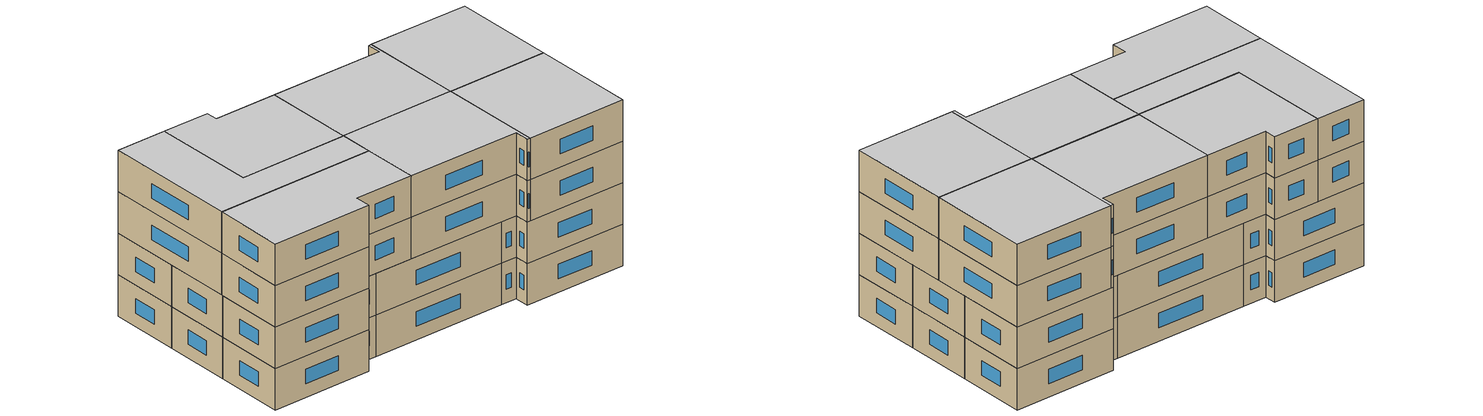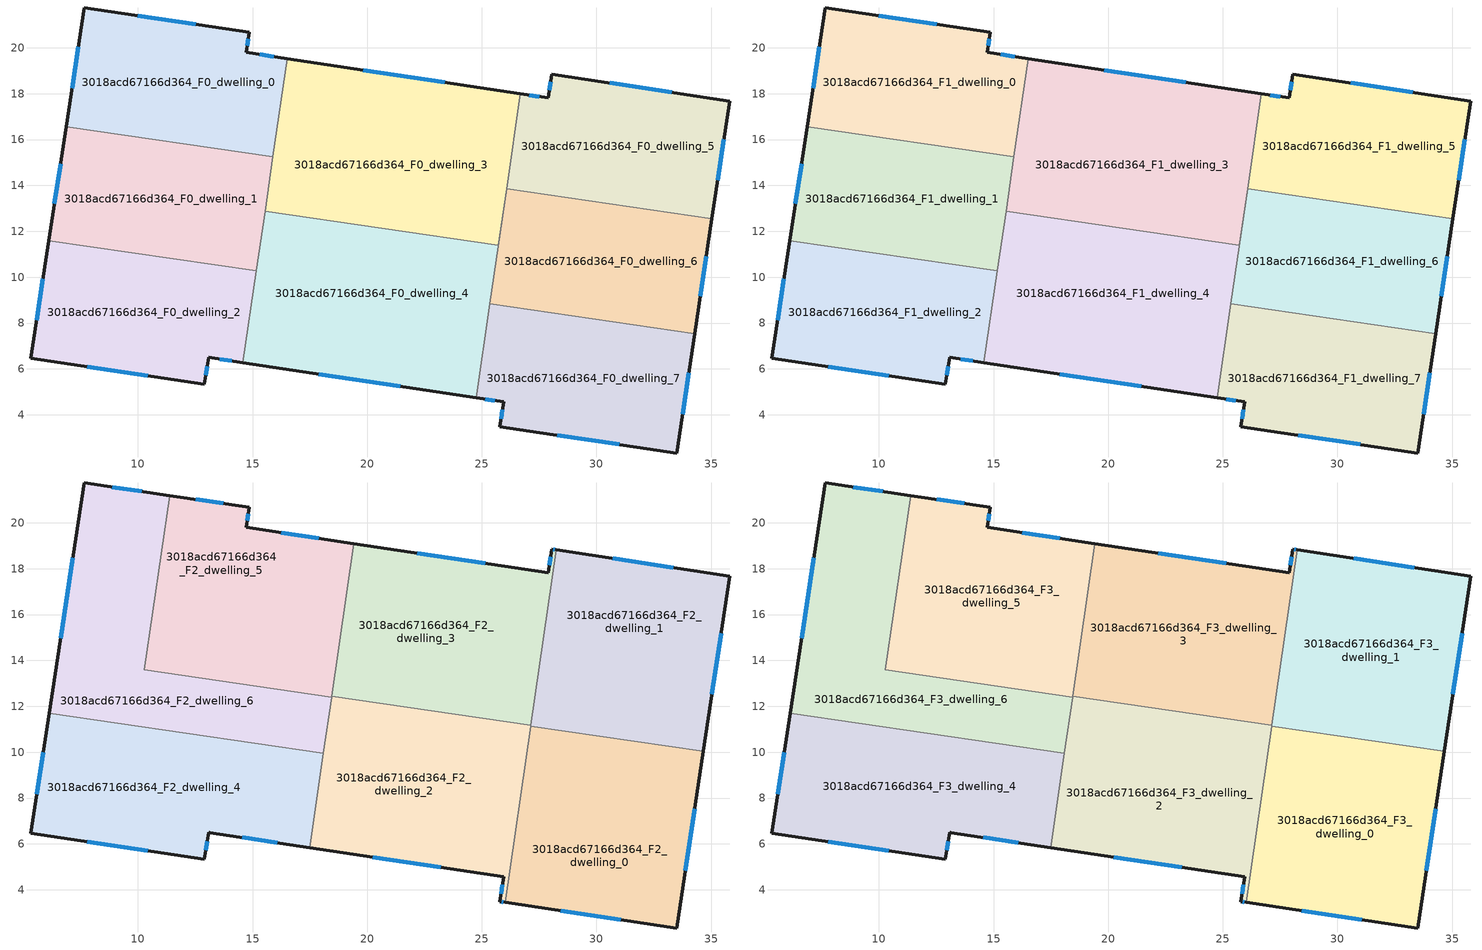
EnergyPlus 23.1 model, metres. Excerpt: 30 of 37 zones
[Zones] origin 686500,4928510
3018acd67166d364_F0_dwelling_0
 floor ground (EU_floor_Construction): 14.86,20.68 14.72,19.8 16.52,19.53 15.89,15.25 6.87,16.57 7.66,21.74 z0
 wall outside (EU_wall_Construction): 16.52,19.53 14.72,19.8 14.86,20.68 7.66,21.74 6.87,16.57 z0:3
 wall to 3018acd67166d364_F0_dwelling_1 (EU_wall_Construction): 6.87,16.57 15.89,15.25 z0:3
 wall to 3018acd67166d364_F0_dwelling_3 (EU_wall_Construction): 15.89,15.25 16.52,19.53 z0:3
 window (EU_Window_Construction): 7.41,20.06 7.13,18.25 / 12.52,21.02 10,21.4 / 14.77,20.09 14.82,20.39 / 15.93,19.62 15.31,19.71 z0.98:2.02
3018acd67166d364_F0_dwelling_1
 floor ground (EU_floor_Construction): 15.89,15.25 15.17,10.28 6.11,11.59 6.87,16.57 z0
 wall outside (EU_wall_Construction): 6.87,16.57 6.11,11.59 z0:3
 wall to 3018acd67166d364_F0_dwelling_2 (EU_wall_Construction): 6.11,11.59 15.17,10.28 z0:3
 wall to 3018acd67166d364_F0_dwelling_4 (EU_wall_Construction): 15.17,10.28 15.55,12.88 z0:3
 wall to 3018acd67166d364_F0_dwelling_3 (EU_wall_Construction): 15.55,12.88 15.89,15.25 z0:3
 window (EU_Window_Construction): 6.63,14.95 6.36,13.21 z0.98:2.02
3018acd67166d364_F0_dwelling_2
 floor ground (EU_floor_Construction): 15.17,10.28 14.58,6.27 13.08,6.5 12.9,5.33 5.33,6.46 6.11,11.59 z0
 wall outside (EU_wall_Construction): 6.11,11.59 5.33,6.46 12.9,5.33 13.08,6.5 14.58,6.27 z0:3
 wall to 3018acd67166d364_F0_dwelling_4 (EU_wall_Construction): 14.58,6.27 15.17,10.27 z0:3
 window (EU_Window_Construction): 7.79,6.09 10.44,5.7 / 5.86,9.92 5.59,8.13 / 13.57,6.43 14.1,6.35 / 12.96,5.71 13.02,6.12 z0.98:2.02
3018acd67166d364_F0_dwelling_3
 floor ground (EU_floor_Construction): 26.69,18 25.72,11.4 15.55,12.88 15.17,10.28 16.52,19.53 z0
 wall outside (EU_wall_Construction): 26.69,18 16.52,19.53 z0:3
 wall to 3018acd67166d364_F0_dwelling_4 (EU_wall_Construction): 15.55,12.88 25.72,11.4 26.08,13.86 z0:3
 wall to 3018acd67166d364_F0_dwelling_5 (EU_wall_Construction): 26.08,13.86 26.69,18 z0:3
 wall adiabatic (EU_wall_Construction): 15.17,10.28 15.55,12.88 15.17,10.28 z0:3
 window (EU_Window_Construction): 23.38,18.5 19.82,19.03 z0.98:2.02
3018acd67166d364_F0_dwelling_4
 floor ground (EU_floor_Construction): 26.08,13.86 24.75,4.74 14.58,6.27 15.55,12.88 25.72,11.4 z0
 wall outside (EU_wall_Construction): 14.58,6.27 24.75,4.74 z0:3
 wall to 3018acd67166d364_F0_dwelling_6 (EU_wall_Construction): 25.35,8.83 26.08,13.86 z0:3
 wall to 3018acd67166d364_F0_dwelling_7 (EU_wall_Construction): 24.75,4.74 25.35,8.83 z0:3
 window (EU_Window_Construction): 17.89,5.78 21.45,5.24 z0.98:2.02
3018acd67166d364_F0_dwelling_5
 floor ground (EU_floor_Construction): 35.81,17.68 35.04,12.55 26.08,13.86 26.69,18 27.9,17.82 28.05,18.85 z0
 wall outside (EU_wall_Construction): 35.04,12.55 35.81,17.68 28.05,18.85 27.9,17.82 26.69,18 z0:3
 wall to 3018acd67166d364_F0_dwelling_6 (EU_wall_Construction): 26.08,13.86 35.04,12.55 z0:3
 window (EU_Window_Construction): 27.51,17.88 27.08,17.94 / 28,18.52 27.95,18.15 / 33.29,18.06 30.58,18.47 / 35.29,14.22 35.56,16.01 z0.98:2.02
3018acd67166d364_F0_dwelling_6
 floor ground (EU_floor_Construction): 35.04,12.55 34.28,7.53 25.35,8.83 26.08,13.86 z0
 wall outside (EU_wall_Construction): 34.28,7.53 35.04,12.55 z0:3
 wall to 3018acd67166d364_F0_dwelling_7 (EU_wall_Construction): 25.35,8.83 34.28,7.53 z0:3
 window (EU_Window_Construction): 34.53,9.16 34.79,10.92 z0.98:2.02
3018acd67166d364_F0_dwelling_7
 floor ground (EU_floor_Construction): 34.28,7.53 33.5,2.33 25.79,3.48 25.95,4.56 24.75,4.74 25.35,8.83 z0
 wall outside (EU_wall_Construction): 24.75,4.74 25.95,4.56 25.79,3.48 33.5,2.33 34.28,7.53 z0:3
 window (EU_Window_Construction): 25.14,4.68 25.56,4.62 / 33.76,4.02 34.03,5.84 / 28.3,3.11 30.99,2.7 / 25.9,4.21 25.84,3.83 z0.98:2.02
3018acd67166d364_F1_dwelling_0
 floor to 3018acd67166d364_F0_dwelling_0 (EU_floor_Construction): 14.86,20.68 14.72,19.8 16.52,19.53 15.89,15.25 6.87,16.57 7.66,21.74 z3
 wall outside (EU_wall_Construction): 16.52,19.53 14.72,19.8 14.86,20.68 7.66,21.74 6.87,16.57 z3:6
 wall to 3018acd67166d364_F1_dwelling_1 (EU_wall_Construction): 6.87,16.57 15.89,15.25 z3:6
 wall to 3018acd67166d364_F1_dwelling_3 (EU_wall_Construction): 15.89,15.25 16.52,19.53 z3:6
 window (EU_Window_Construction): 7.41,20.06 7.13,18.25 / 12.52,21.02 10,21.4 / 14.77,20.09 14.82,20.39 / 15.93,19.62 15.31,19.71 z3.98:5.02
3018acd67166d364_F1_dwelling_1
 floor to 3018acd67166d364_F0_dwelling_1 (EU_floor_Construction): 15.89,15.25 15.17,10.28 6.11,11.59 6.87,16.57 z3
 wall outside (EU_wall_Construction): 6.87,16.57 6.11,11.59 z3:6
 wall to 3018acd67166d364_F1_dwelling_2 (EU_wall_Construction): 6.11,11.59 15.17,10.28 z3:6
 wall to 3018acd67166d364_F1_dwelling_4 (EU_wall_Construction): 15.17,10.28 15.55,12.88 z3:6
 wall to 3018acd67166d364_F1_dwelling_3 (EU_wall_Construction): 15.55,12.88 15.89,15.25 z3:6
 window (EU_Window_Construction): 6.63,14.95 6.36,13.21 z3.98:5.02
3018acd67166d364_F1_dwelling_2
 floor to 3018acd67166d364_F0_dwelling_2 (EU_floor_Construction): 15.17,10.28 14.58,6.27 13.08,6.5 12.9,5.33 5.33,6.46 6.11,11.59 z3
 wall outside (EU_wall_Construction): 6.11,11.59 5.33,6.46 12.9,5.33 13.08,6.5 14.58,6.27 z3:6
 wall to 3018acd67166d364_F1_dwelling_4 (EU_wall_Construction): 14.58,6.27 15.17,10.27 z3:6
 window (EU_Window_Construction): 7.79,6.09 10.44,5.7 / 5.86,9.92 5.59,8.13 / 13.57,6.43 14.1,6.35 / 12.96,5.71 13.02,6.12 z3.98:5.02
3018acd67166d364_F1_dwelling_3
 floor to 3018acd67166d364_F0_dwelling_3 (EU_floor_Construction): 26.69,18 25.72,11.4 15.55,12.88 15.17,10.28 16.52,19.53 z3
 wall outside (EU_wall_Construction): 26.69,18 16.52,19.53 z3:6
 wall to 3018acd67166d364_F1_dwelling_4 (EU_wall_Construction): 15.55,12.88 25.72,11.4 26.08,13.86 z3:6
 wall to 3018acd67166d364_F1_dwelling_5 (EU_wall_Construction): 26.08,13.86 26.69,18 z3:6
 wall adiabatic (EU_wall_Construction): 15.17,10.28 15.55,12.88 15.17,10.28 z3:6
 window (EU_Window_Construction): 23.38,18.5 19.82,19.03 z3.98:5.02
 ceiling adiabatic (EU_roof_Construction): 25.72,11.4 26.69,18 19.42,19.09 18.45,12.45 z6
3018acd67166d364_F1_dwelling_4
 floor to 3018acd67166d364_F0_dwelling_4 (EU_floor_Construction): 26.08,13.86 24.75,4.74 14.58,6.27 15.55,12.88 25.72,11.4 z3
 wall outside (EU_wall_Construction): 14.58,6.27 24.75,4.74 z3:6
 wall to 3018acd67166d364_F1_dwelling_6 (EU_wall_Construction): 25.35,8.83 26.08,13.86 z3:6
 wall to 3018acd67166d364_F1_dwelling_7 (EU_wall_Construction): 24.75,4.74 25.35,8.83 z3:6
 window (EU_Window_Construction): 17.89,5.78 21.45,5.24 z3.98:5.02
3018acd67166d364_F1_dwelling_5
 floor to 3018acd67166d364_F0_dwelling_5 (EU_floor_Construction): 35.81,17.68 35.04,12.55 26.08,13.86 26.69,18 27.9,17.82 28.05,18.85 z3
 wall outside (EU_wall_Construction): 35.04,12.55 35.81,17.68 28.05,18.85 27.9,17.82 26.69,18 z3:6
 wall to 3018acd67166d364_F1_dwelling_6 (EU_wall_Construction): 26.08,13.86 35.04,12.55 z3:6
 window (EU_Window_Construction): 27.51,17.88 27.08,17.94 / 28,18.52 27.95,18.15 / 33.29,18.06 30.58,18.47 / 35.29,14.22 35.56,16.01 z3.98:5.02
3018acd67166d364_F1_dwelling_6
 floor to 3018acd67166d364_F0_dwelling_6 (EU_floor_Construction): 35.04,12.55 34.28,7.53 25.35,8.83 26.08,13.86 z3
 wall outside (EU_wall_Construction): 34.28,7.53 35.04,12.55 z3:6
 wall to 3018acd67166d364_F1_dwelling_7 (EU_wall_Construction): 25.35,8.83 34.28,7.53 z3:6
 window (EU_Window_Construction): 34.53,9.16 34.79,10.92 z3.98:5.02
3018acd67166d364_F1_dwelling_7
 floor to 3018acd67166d364_F0_dwelling_7 (EU_floor_Construction): 34.28,7.53 33.5,2.33 25.79,3.48 25.95,4.56 24.75,4.74 25.35,8.83 z3
 wall outside (EU_wall_Construction): 24.75,4.74 25.95,4.56 25.79,3.48 33.5,2.33 34.28,7.53 z3:6
 window (EU_Window_Construction): 25.14,4.68 25.56,4.62 / 33.76,4.02 34.03,5.84 / 28.3,3.11 30.99,2.7 / 25.9,4.21 25.84,3.83 z3.98:5.02
3018acd67166d364_F2_dwelling_0
 floor to 3018acd67166d364_F1_dwelling_7 (EU_floor_Construction): 34.28,7.53 33.5,2.33 26.02,3.45 26.77,8.62 z6
 floor to 3018acd67166d364_F1_dwelling_6 (EU_floor_Construction): 34.66,10.04 34.28,7.53 26.77,8.62 27.14,11.14 z6
 wall outside (EU_wall_Construction): 26.02,3.45 33.5,2.33 34.66,10.04 z6:9
 wall to 3018acd67166d364_F2_dwelling_1 (EU_wall_Construction): 34.66,10.04 27.14,11.14 z6:9
 wall to 3018acd67166d364_F2_dwelling_2 (EU_wall_Construction): 27.14,11.14 26.02,3.45 z6:9
 window (EU_Window_Construction): 33.88,4.84 34.28,7.53 / 28.45,3.08 31.07,2.69 z6.98:8.02
3018acd67166d364_F2_dwelling_1
 floor to 3018acd67166d364_F1_dwelling_5 (EU_floor_Construction): 35.81,17.68 35.04,12.55 27.5,13.65 28.26,18.82 z6
 floor to 3018acd67166d364_F1_dwelling_6 (EU_floor_Construction): 35.04,12.55 34.66,10.04 27.14,11.14 27.5,13.65 z6
 wall outside (EU_wall_Construction): 34.66,10.04 35.81,17.68 28.26,18.82 z6:9
 wall to 3018acd67166d364_F2_dwelling_3 (EU_wall_Construction): 28.26,18.82 27.14,11.18 z6:9
 wall to 3018acd67166d364_F2_dwelling_2 (EU_wall_Construction): 27.14,11.18 27.14,11.14 z6:9
 window (EU_Window_Construction): 35.04,12.52 35.44,15.2 / 33.35,18.05 30.71,18.45 z6.98:8.02
3018acd67166d364_F2_dwelling_2
 floor to 3018acd67166d364_F1_dwelling_4 (EU_floor_Construction): 25.72,11.38 24.75,4.74 17.49,5.84 18.45,12.44 z6
 floor to 3018acd67166d364_F1_dwelling_7 (EU_floor_Construction): 26.77,8.62 26.02,3.45 25.79,3.48 25.95,4.56 24.75,4.74 25.35,8.83 z6
 floor to 3018acd67166d364_F1_dwelling_6 (EU_floor_Construction): 27.14,11.18 26.77,8.62 25.35,8.83 25.72,11.38 z6
 wall outside (EU_wall_Construction): 17.49,5.83 25.95,4.56 25.79,3.48 26.02,3.45 z6:9
 wall to 3018acd67166d364_F2_dwelling_3 (EU_wall_Construction): 27.14,11.18 18.45,12.44 z6:9
 wall to 3018acd67166d364_F2_dwelling_4 (EU_wall_Construction): 18.09,9.95 17.49,5.83 z6:9
 wall to 3018acd67166d364_F2_dwelling_6 (EU_wall_Construction): 18.45,12.4 18.09,9.95 z6:9
 wall to 3018acd67166d364_F2_dwelling_5 (EU_wall_Construction): 18.45,12.44 18.45,12.4 z6:9
 window (EU_Window_Construction): 25.86,3.47 25.94,3.46 / 25.9,4.21 25.84,3.83 / 20.24,5.42 23.2,4.97 z6.98:8.02
3018acd67166d364_F2_dwelling_3
 floor to 3018acd67166d364_F1_dwelling_5 (EU_floor_Construction): 28.26,18.82 27.5,13.65 26.08,13.86 26.69,18 27.9,17.82 28.05,18.85 z6
 floor to 3018acd67166d364_F1_dwelling_6 (EU_floor_Construction): 27.5,13.65 27.14,11.18 25.72,11.38 26.08,13.86 z6
 floor to 3018acd67166d364_F1_dwelling_4 (EU_floor_Construction): 26.08,13.86 25.72,11.38 18.45,12.44 18.45,12.45 25.72,11.4 z6
 floor adiabatic (EU_floor_Construction): 26.69,18 26.08,13.86 25.72,11.4 18.45,12.45 19.42,19.09 z6
 wall outside (EU_wall_Construction): 28.26,18.82 28.05,18.85 27.9,17.82 19.42,19.09 z6:9
 wall to 3018acd67166d364_F2_dwelling_5 (EU_wall_Construction): 19.42,19.09 18.45,12.44 z6:9
 window (EU_Window_Construction): 28,18.52 27.95,18.15 / 28.19,18.83 28.12,18.84 / 25.14,18.23 22.18,18.68 z6.98:8.02
3018acd67166d364_F2_dwelling_4
 floor to 3018acd67166d364_F1_dwelling_2 (EU_floor_Construction): 15.17,10.28 14.58,6.27 13.08,6.5 12.9,5.33 5.33,6.46 6.11,11.59 z6
 floor to 3018acd67166d364_F1_dwelling_1 (EU_floor_Construction): 15.18,10.37 15.17,10.28 6.11,11.59 6.13,11.69 z6
 floor to 3018acd67166d364_F1_dwelling_4 (EU_floor_Construction): 18.09,9.95 17.49,5.84 14.58,6.27 15.18,10.37 z6
 wall outside (EU_wall_Construction): 6.13,11.69 5.33,6.46 12.9,5.33 13.08,6.5 13.13,6.49 17.49,5.83 z6:9
 wall to 3018acd67166d364_F2_dwelling_6 (EU_wall_Construction): 18.09,9.95 6.13,11.69 z6:9
 window (EU_Window_Construction): 12.96,5.71 13.02,6.12 / 7.79,6.09 10.44,5.7 / 5.87,9.99 5.59,8.16 / 14.55,6.28 16.07,6.05 z6.98:8.02
3018acd67166d364_F2_dwelling_5
 floor to 3018acd67166d364_F1_dwelling_0 (EU_floor_Construction): 16.52,19.53 15.89,15.25 10.64,16.02 11.39,21.19 14.86,20.68 14.72,19.8 z6
 floor to 3018acd67166d364_F1_dwelling_3 (EU_floor_Construction): 19.42,19.09 18.45,12.45 15.55,12.88 15.54,12.82 16.52,19.53 z6
 floor to 3018acd67166d364_F1_dwelling_1 (EU_floor_Construction): 15.89,15.25 15.54,12.82 10.28,13.59 10.64,16.02 z6
 floor to 3018acd67166d364_F1_dwelling_4 (EU_floor_Construction): 18.45,12.45 18.45,12.44 18.45,12.4 15.54,12.82 15.55,12.88 z6
 wall outside (EU_wall_Construction): 19.42,19.09 14.72,19.8 14.86,20.68 11.39,21.19 z6:9
 wall to 3018acd67166d364_F2_dwelling_6 (EU_wall_Construction): 11.39,21.19 10.28,13.59 18.45,12.4 z6:9
 window (EU_Window_Construction): 14.77,20.09 14.82,20.39 / 17.89,19.32 16.25,19.57 / 13.73,20.85 12.52,21.02 z6.98:8.02
3018acd67166d364_F2_dwelling_6
 floor to 3018acd67166d364_F1_dwelling_1 (EU_floor_Construction): 15.54,12.82 15.18,10.37 6.13,11.69 6.87,16.57 10.64,16.02 10.28,13.59 z6
 floor to 3018acd67166d364_F1_dwelling_0 (EU_floor_Construction): 11.39,21.19 10.64,16.02 6.87,16.57 7.66,21.74 z6
 floor to 3018acd67166d364_F1_dwelling_4 (EU_floor_Construction): 18.45,12.4 18.09,9.95 15.18,10.37 15.54,12.82 z6
 wall outside (EU_wall_Construction): 11.39,21.19 7.66,21.74 6.13,11.69 z6:9
 window (EU_Window_Construction): 7.16,18.47 6.63,14.96 / 10.18,21.37 8.87,21.56 z6.98:8.02
3018acd67166d364_F3_dwelling_0
 floor to 3018acd67166d364_F2_dwelling_0 (EU_floor_Construction): 34.66,10.04 33.5,2.33 26.02,3.45 27.14,11.14 z9
 wall outside (EU_wall_Construction): 26.02,3.45 33.5,2.33 34.66,10.04 z9:12
 wall to 3018acd67166d364_F3_dwelling_1 (EU_wall_Construction): 34.66,10.04 27.14,11.14 z9:12
 wall to 3018acd67166d364_F3_dwelling_2 (EU_wall_Construction): 27.14,11.14 26.02,3.45 z9:12
 window (EU_Window_Construction): 33.88,4.84 34.28,7.53 / 28.45,3.08 31.07,2.69 z9.98:11.02
 ceiling to 3018acd67166d364_F4_dwelling_0 (EU_floor_Construction): 33.5,2.33 34.66,10.04 27.14,11.14 26.02,3.45 z12
3018acd67166d364_F3_dwelling_1
 floor to 3018acd67166d364_F2_dwelling_1 (EU_floor_Construction): 35.81,17.68 34.66,10.04 27.14,11.14 28.26,18.82 z9
 wall outside (EU_wall_Construction): 34.66,10.04 35.81,17.68 28.26,18.82 z9:12
 wall to 3018acd67166d364_F3_dwelling_3 (EU_wall_Construction): 28.26,18.82 27.14,11.18 z9:12
 wall to 3018acd67166d364_F3_dwelling_2 (EU_wall_Construction): 27.14,11.18 27.14,11.14 z9:12
 window (EU_Window_Construction): 35.04,12.52 35.44,15.2 / 33.35,18.05 30.71,18.45 z9.98:11.02
 ceiling to 3018acd67166d364_F4_dwelling_1 (EU_floor_Construction): 34.66,10.04 35.81,17.68 28.26,18.82 27.14,11.14 z12
3018acd67166d364_F3_dwelling_2
 floor to 3018acd67166d364_F2_dwelling_2 (EU_floor_Construction): 27.14,11.18 26.02,3.45 25.79,3.48 25.95,4.56 17.49,5.83 18.45,12.44 z9
 wall outside (EU_wall_Construction): 17.49,5.83 25.95,4.56 25.79,3.48 26.02,3.45 z9:12
 wall to 3018acd67166d364_F3_dwelling_3 (EU_wall_Construction): 27.14,11.18 18.45,12.44 z9:12
 wall to 3018acd67166d364_F3_dwelling_4 (EU_wall_Construction): 18.09,9.95 17.49,5.83 z9:12
 wall to 3018acd67166d364_F3_dwelling_6 (EU_wall_Construction): 18.45,12.4 18.09,9.95 z9:12
 wall to 3018acd67166d364_F3_dwelling_5 (EU_wall_Construction): 18.45,12.44 18.45,12.4 z9:12
 window (EU_Window_Construction): 25.86,3.47 25.94,3.46 / 25.9,4.21 25.84,3.83 / 20.24,5.42 23.2,4.97 z9.98:11.02
 ceiling to 3018acd67166d364_F4_dwelling_2 (EU_floor_Construction): 26.02,3.45 27.14,11.18 18.45,12.44 17.49,5.83 25.95,4.56 25.79,3.48 z12
3018acd67166d364_F3_dwelling_3
 floor to 3018acd67166d364_F2_dwelling_3 (EU_floor_Construction): 28.26,18.82 27.14,11.18 18.45,12.44 19.42,19.09 27.9,17.82 28.05,18.85 z9
 wall outside (EU_wall_Construction): 28.26,18.82 28.05,18.85 27.9,17.82 19.42,19.09 z9:12
 wall to 3018acd67166d364_F3_dwelling_5 (EU_wall_Construction): 19.42,19.09 18.45,12.44 z9:12
 window (EU_Window_Construction): 28,18.52 27.95,18.15 / 28.19,18.83 28.12,18.84 / 25.14,18.23 22.18,18.68 z9.98:11.02
 ceiling to 3018acd67166d364_F4_dwelling_3 (EU_floor_Construction): 27.14,11.18 28.26,18.82 28.05,18.85 27.9,17.82 19.42,19.09 18.45,12.44 z12
3018acd67166d364_F3_dwelling_4
 floor to 3018acd67166d364_F2_dwelling_4 (EU_floor_Construction): 18.09,9.95 17.49,5.83 13.13,6.49 13.08,6.5 12.9,5.33 5.33,6.46 6.13,11.69 z9
 wall outside (EU_wall_Construction): 6.13,11.69 5.33,6.46 12.9,5.33 13.08,6.5 13.13,6.49 17.49,5.83 z9:12
 wall to 3018acd67166d364_F3_dwelling_6 (EU_wall_Construction): 18.09,9.95 6.13,11.69 z9:12
 window (EU_Window_Construction): 12.96,5.71 13.02,6.12 / 7.79,6.09 10.44,5.7 / 5.87,9.99 5.59,8.16 / 14.55,6.28 16.07,6.05 z9.98:11.02
 ceiling to 3018acd67166d364_F4_dwelling_4 (EU_floor_Construction): 17.49,5.83 18.09,9.95 6.13,11.69 5.33,6.46 12.9,5.33 13.08,6.5 13.13,6.49 z12
3018acd67166d364_F3_dwelling_5
 floor to 3018acd67166d364_F2_dwelling_5 (EU_floor_Construction): 19.42,19.09 18.45,12.4 10.28,13.59 11.39,21.19 14.86,20.68 14.72,19.8 z9
 wall outside (EU_wall_Construction): 19.42,19.09 14.72,19.8 14.86,20.68 11.39,21.19 z9:12
 wall to 3018acd67166d364_F3_dwelling_6 (EU_wall_Construction): 11.39,21.19 10.28,13.59 18.45,12.4 z9:12
 window (EU_Window_Construction): 14.77,20.09 14.82,20.39 / 17.89,19.32 16.25,19.57 / 13.73,20.85 12.52,21.02 z9.98:11.02
 ceiling to 3018acd67166d364_F4_dwelling_5 (EU_floor_Construction): 18.45,12.4 19.42,19.09 14.72,19.8 14.86,20.68 11.39,21.19 10.28,13.59 z12
3018acd67166d364_F3_dwelling_6
 floor to 3018acd67166d364_F2_dwelling_6 (EU_floor_Construction): 11.39,21.19 10.28,13.59 18.45,12.4 18.09,9.95 6.13,11.69 7.66,21.74 z9
 wall outside (EU_wall_Construction): 11.39,21.19 7.66,21.74 6.13,11.69 z9:12
 window (EU_Window_Construction): 7.16,18.47 6.63,14.96 / 10.18,21.37 8.87,21.56 z9.98:11.02
 ceiling to 3018acd67166d364_F4_dwelling_6 (EU_floor_Construction): 18.09,9.95 18.45,12.4 10.28,13.59 11.39,21.19 7.66,21.74 6.13,11.69 z12
[Building]
EU S2 Campaign: North Axis=0; Terrain=City; Solar Distribution=FullExterior
[Site:Location]
Bologna: Latitude=44.5; Longitude=11.25; Time Zone=1; Elevation=37
[SizingPeriod:WeatherFileDays]
AnnualSizingPeriod: Begin Month=1; Begin Day of Month=1; End Month=12; End Day of Month=31; Day of Week for Start Day=Monday; Use Weather File Daylight Saving Period=No; Use Weather File Rain and Snow Indicators=No
[MATERIAL]
EU_InternalMass_Material: Roughness=MediumRough; Thickness=0.1; Conductivity=1; Density=1800; Specific Heat=900; Thermal Absorptance=0.9; Solar Absorptance=0.7; Visible Absorptance=0.7
[MATERIAL:NOMASS] Roughness=MediumRough; Thermal Absorptance=0.9; Solar Absorptance=0.7; Visible Absorptance=0.7
Name | Thermal Resistance
EU_wall_NoMass | 0.905828
EU_roof_NoMass | 0.37593
EU_floor_NoMass | 0.67114
[WINDOWMATERIAL:SIMPLEGLAZINGSYSTEM]
EU_Window_SimpleGlazing: UFactor=4.52486; Solar Heat Gain Coefficient=0.85; Visible Transmittance=0.85
[CONSTRUCTION]
EU_wall_Construction: EU_wall_NoMass
EU_roof_Construction: EU_roof_NoMass
EU_floor_Construction: EU_floor_NoMass
EU_Window_Construction: EU_Window_SimpleGlazing
EU_InternalMass_Construction: EU_InternalMass_Material
[ZONE] Type=1; Multiplier=1; Ceiling Height=autocalculate; Floor Area=autocalculate; Part of Total Floor Area=Yes
Name | Volume
3018acd67166d364_F0_dwelling_0; 3018acd67166d364_F1_dwelling_0 | 137.803
3018acd67166d364_F2_dwelling_0; 3018acd67166d364_F3_dwelling_0 | 177.176
3018acd67166d364_F0_dwelling_1; 3018acd67166d364_F1_dwelling_1; 3018acd67166d364_F0_dwelling_2; 3018acd67166d364_F1_dwelling_2; 3018acd67166d364_F0_dwelling_6; 3018acd67166d364_F1_dwelling_6 | 137.783
3018acd67166d364_F2_dwelling_1; 3018acd67166d364_F3_dwelling_1; 3018acd67166d364_F2_dwelling_3; 3018acd67166d364_F3_dwelling_3 | 177.167
3018acd67166d364_F2_dwelling_2; 3018acd67166d364_F3_dwelling_2 | 177.175
3018acd67166d364_F0_dwelling_3; 3018acd67166d364_F1_dwelling_3 | 206.71
3018acd67166d364_F0_dwelling_4; 3018acd67166d364_F1_dwelling_4 | 206.702
3018acd67166d364_F2_dwelling_4; 3018acd67166d364_F3_dwelling_4 | 177.174
3018acd67166d364_F0_dwelling_5; 3018acd67166d364_F1_dwelling_5 | 137.8
3018acd67166d364_F2_dwelling_5; 3018acd67166d364_F3_dwelling_5 | 177.171
3018acd67166d364_F2_dwelling_6; 3018acd67166d364_F3_dwelling_6 | 177.169
3018acd67166d364_F0_dwelling_7; 3018acd67166d364_F1_dwelling_7 | 137.807
[INTERNALMASS] Construction=EU_InternalMass_Construction
Name | Zone or ZoneList | Surface Area
3018acd67166d364_F0_dwelling_0_EU_InternalMass | 3018acd67166d364_F0_dwelling_0 | 45.9345
3018acd67166d364_F0_dwelling_1_EU_InternalMass | 3018acd67166d364_F0_dwelling_1 | 45.9274
3018acd67166d364_F0_dwelling_2_EU_InternalMass | 3018acd67166d364_F0_dwelling_2 | 45.9279
3018acd67166d364_F0_dwelling_3_EU_InternalMass | 3018acd67166d364_F0_dwelling_3 | 68.9054
3018acd67166d364_F0_dwelling_4_EU_InternalMass | 3018acd67166d364_F0_dwelling_4 | 68.9018
3018acd67166d364_F0_dwelling_5_EU_InternalMass | 3018acd67166d364_F0_dwelling_5 | 45.9333
3018acd67166d364_F0_dwelling_6_EU_InternalMass | 3018acd67166d364_F0_dwelling_6 | 45.9279
3018acd67166d364_F0_dwelling_7_EU_InternalMass | 3018acd67166d364_F0_dwelling_7 | 45.9352
3018acd67166d364_F1_dwelling_0_EU_InternalMass | 3018acd67166d364_F1_dwelling_0 | 45.9345
3018acd67166d364_F1_dwelling_1_EU_InternalMass | 3018acd67166d364_F1_dwelling_1 | 45.9274
3018acd67166d364_F1_dwelling_2_EU_InternalMass | 3018acd67166d364_F1_dwelling_2 | 45.9279
3018acd67166d364_F1_dwelling_3_EU_InternalMass | 3018acd67166d364_F1_dwelling_3 | 68.9054
3018acd67166d364_F1_dwelling_4_EU_InternalMass | 3018acd67166d364_F1_dwelling_4 | 68.9018
3018acd67166d364_F1_dwelling_5_EU_InternalMass | 3018acd67166d364_F1_dwelling_5 | 45.9333
3018acd67166d364_F1_dwelling_6_EU_InternalMass | 3018acd67166d364_F1_dwelling_6 | 45.9279
3018acd67166d364_F1_dwelling_7_EU_InternalMass | 3018acd67166d364_F1_dwelling_7 | 45.9352
3018acd67166d364_F2_dwelling_0_EU_InternalMass | 3018acd67166d364_F2_dwelling_0 | 59.058
3018acd67166d364_F2_dwelling_1_EU_InternalMass | 3018acd67166d364_F2_dwelling_1 | 59.0584
3018acd67166d364_F2_dwelling_2_EU_InternalMass | 3018acd67166d364_F2_dwelling_2 | 59.0597
3018acd67166d364_F2_dwelling_3_EU_InternalMass | 3018acd67166d364_F2_dwelling_3 | 59.0551
3018acd67166d364_F2_dwelling_4_EU_InternalMass | 3018acd67166d364_F2_dwelling_4 | 59.0593
3018acd67166d364_F2_dwelling_5_EU_InternalMass | 3018acd67166d364_F2_dwelling_5 | 59.0581
3018acd67166d364_F2_dwelling_6_EU_InternalMass | 3018acd67166d364_F2_dwelling_6 | 59.0561
3018acd67166d364_F3_dwelling_0_EU_InternalMass | 3018acd67166d364_F3_dwelling_0 | 59.058
3018acd67166d364_F3_dwelling_1_EU_InternalMass | 3018acd67166d364_F3_dwelling_1 | 59.0584
3018acd67166d364_F3_dwelling_2_EU_InternalMass | 3018acd67166d364_F3_dwelling_2 | 59.0597
3018acd67166d364_F3_dwelling_3_EU_InternalMass | 3018acd67166d364_F3_dwelling_3 | 59.0551
3018acd67166d364_F3_dwelling_4_EU_InternalMass | 3018acd67166d364_F3_dwelling_4 | 59.0593
3018acd67166d364_F3_dwelling_5_EU_InternalMass | 3018acd67166d364_F3_dwelling_5 | 59.0581
3018acd67166d364_F3_dwelling_6_EU_InternalMass | 3018acd67166d364_F3_dwelling_6 | 59.0561
[OTHEREQUIPMENT] Fuel Type=Electricity; Design Level Calculation Method=Watts/Area; Power per Zone Floor Area=1; Fraction Latent=0; Fraction Radiant=0; Fraction Lost=0; Carbon Dioxide Generation Rate=0; EndUse Subcategory=EU_Step8_InternalGains
Name | Zone or ZoneList or Space or SpaceList | Schedule
EU_Step8_InternalGain_3018acd67166d364_F0_dwelling_0_f000 | 3018acd67166d364_F0_dwelling_0 | EU_Step8_GainSchedule_3018acd67166d364_F0_dwelling_0_f000
EU_Step8_InternalGain_3018acd67166d364_F0_dwelling_1_f000 | 3018acd67166d364_F0_dwelling_1 | EU_Step8_GainSchedule_3018acd67166d364_F0_dwelling_1_f000
EU_Step8_InternalGain_3018acd67166d364_F0_dwelling_2_f000 | 3018acd67166d364_F0_dwelling_2 | EU_Step8_GainSchedule_3018acd67166d364_F0_dwelling_2_f000
EU_Step8_InternalGain_3018acd67166d364_F0_dwelling_3_f000 | 3018acd67166d364_F0_dwelling_3 | EU_Step8_GainSchedule_3018acd67166d364_F0_dwelling_3_f000
EU_Step8_InternalGain_3018acd67166d364_F0_dwelling_4_f000 | 3018acd67166d364_F0_dwelling_4 | EU_Step8_GainSchedule_3018acd67166d364_F0_dwelling_4_f000
EU_Step8_InternalGain_3018acd67166d364_F0_dwelling_5_f000 | 3018acd67166d364_F0_dwelling_5 | EU_Step8_GainSchedule_3018acd67166d364_F0_dwelling_5_f000
EU_Step8_InternalGain_3018acd67166d364_F0_dwelling_6_f000 | 3018acd67166d364_F0_dwelling_6 | EU_Step8_GainSchedule_3018acd67166d364_F0_dwelling_6_f000
EU_Step8_InternalGain_3018acd67166d364_F0_dwelling_7_f000 | 3018acd67166d364_F0_dwelling_7 | EU_Step8_GainSchedule_3018acd67166d364_F0_dwelling_7_f000
EU_Step8_InternalGain_3018acd67166d364_F1_dwelling_0_f000 | 3018acd67166d364_F1_dwelling_0 | EU_Step8_GainSchedule_3018acd67166d364_F1_dwelling_0_f000
EU_Step8_InternalGain_3018acd67166d364_F1_dwelling_1_f000 | 3018acd67166d364_F1_dwelling_1 | EU_Step8_GainSchedule_3018acd67166d364_F1_dwelling_1_f000
EU_Step8_InternalGain_3018acd67166d364_F1_dwelling_2_f000 | 3018acd67166d364_F1_dwelling_2 | EU_Step8_GainSchedule_3018acd67166d364_F1_dwelling_2_f000
EU_Step8_InternalGain_3018acd67166d364_F1_dwelling_3_f000 | 3018acd67166d364_F1_dwelling_3 | EU_Step8_GainSchedule_3018acd67166d364_F1_dwelling_3_f000
EU_Step8_InternalGain_3018acd67166d364_F1_dwelling_4_f000 | 3018acd67166d364_F1_dwelling_4 | EU_Step8_GainSchedule_3018acd67166d364_F1_dwelling_4_f000
EU_Step8_InternalGain_3018acd67166d364_F1_dwelling_5_f000 | 3018acd67166d364_F1_dwelling_5 | EU_Step8_GainSchedule_3018acd67166d364_F1_dwelling_5_f000
EU_Step8_InternalGain_3018acd67166d364_F1_dwelling_6_f000 | 3018acd67166d364_F1_dwelling_6 | EU_Step8_GainSchedule_3018acd67166d364_F1_dwelling_6_f000
EU_Step8_InternalGain_3018acd67166d364_F1_dwelling_7_f000 | 3018acd67166d364_F1_dwelling_7 | EU_Step8_GainSchedule_3018acd67166d364_F1_dwelling_7_f000
EU_Step8_InternalGain_3018acd67166d364_F2_dwelling_0_f000 | 3018acd67166d364_F2_dwelling_0 | EU_Step8_GainSchedule_3018acd67166d364_F2_dwelling_0_f000
EU_Step8_InternalGain_3018acd67166d364_F2_dwelling_1_f000 | 3018acd67166d364_F2_dwelling_1 | EU_Step8_GainSchedule_3018acd67166d364_F2_dwelling_1_f000
EU_Step8_InternalGain_3018acd67166d364_F2_dwelling_2_f000 | 3018acd67166d364_F2_dwelling_2 | EU_Step8_GainSchedule_3018acd67166d364_F2_dwelling_2_f000
EU_Step8_InternalGain_3018acd67166d364_F2_dwelling_3_f000 | 3018acd67166d364_F2_dwelling_3 | EU_Step8_GainSchedule_3018acd67166d364_F2_dwelling_3_f000
EU_Step8_InternalGain_3018acd67166d364_F2_dwelling_4_f000 | 3018acd67166d364_F2_dwelling_4 | EU_Step8_GainSchedule_3018acd67166d364_F2_dwelling_4_f000
EU_Step8_InternalGain_3018acd67166d364_F2_dwelling_5_f000 | 3018acd67166d364_F2_dwelling_5 | EU_Step8_GainSchedule_3018acd67166d364_F2_dwelling_5_f000
EU_Step8_InternalGain_3018acd67166d364_F2_dwelling_6_f000 | 3018acd67166d364_F2_dwelling_6 | EU_Step8_GainSchedule_3018acd67166d364_F2_dwelling_6_f000
EU_Step8_InternalGain_3018acd67166d364_F3_dwelling_0_f000 | 3018acd67166d364_F3_dwelling_0 | EU_Step8_GainSchedule_3018acd67166d364_F3_dwelling_0_f000
EU_Step8_InternalGain_3018acd67166d364_F3_dwelling_1_f000 | 3018acd67166d364_F3_dwelling_1 | EU_Step8_GainSchedule_3018acd67166d364_F3_dwelling_1_f000
EU_Step8_InternalGain_3018acd67166d364_F3_dwelling_2_f000 | 3018acd67166d364_F3_dwelling_2 | EU_Step8_GainSchedule_3018acd67166d364_F3_dwelling_2_f000
EU_Step8_InternalGain_3018acd67166d364_F3_dwelling_3_f000 | 3018acd67166d364_F3_dwelling_3 | EU_Step8_GainSchedule_3018acd67166d364_F3_dwelling_3_f000
EU_Step8_InternalGain_3018acd67166d364_F3_dwelling_4_f000 | 3018acd67166d364_F3_dwelling_4 | EU_Step8_GainSchedule_3018acd67166d364_F3_dwelling_4_f000
EU_Step8_InternalGain_3018acd67166d364_F3_dwelling_5_f000 | 3018acd67166d364_F3_dwelling_5 | EU_Step8_GainSchedule_3018acd67166d364_F3_dwelling_5_f000
EU_Step8_InternalGain_3018acd67166d364_F3_dwelling_6_f000 | 3018acd67166d364_F3_dwelling_6 | EU_Step8_GainSchedule_3018acd67166d364_F3_dwelling_6_f000
[ZONEVENTILATION:DESIGNFLOWRATE] Schedule=EU_AlwaysOn; Design Flow Rate Calculation Method=AirChanges/Hour; Air Changes per Hour=0.73129; Ventilation Type=Natural; Fan Pressure Rise=0; Fan Total Efficiency=1; Constant Term Coefficient=1; Temperature Term Coefficient=0; Velocity Term Coefficient=0; Velocity Squared Term Coefficient=0; Minimum Indoor Temperature=-100; Maximum Indoor Temperature=100; Delta Temperature=-100; Minimum Outdoor Temperature=-100; Maximum Outdoor Temperature=100; Maximum Wind Speed=40
Name | Zone or ZoneList or Space or SpaceList
EU_ConstantAir_3018acd67166d364_F0_dwelling_0 | 3018acd67166d364_F0_dwelling_0
EU_ConstantAir_3018acd67166d364_F0_dwelling_1 | 3018acd67166d364_F0_dwelling_1
EU_ConstantAir_3018acd67166d364_F0_dwelling_2 | 3018acd67166d364_F0_dwelling_2
EU_ConstantAir_3018acd67166d364_F0_dwelling_3 | 3018acd67166d364_F0_dwelling_3
EU_ConstantAir_3018acd67166d364_F0_dwelling_4 | 3018acd67166d364_F0_dwelling_4
EU_ConstantAir_3018acd67166d364_F0_dwelling_5 | 3018acd67166d364_F0_dwelling_5
EU_ConstantAir_3018acd67166d364_F0_dwelling_6 | 3018acd67166d364_F0_dwelling_6
EU_ConstantAir_3018acd67166d364_F0_dwelling_7 | 3018acd67166d364_F0_dwelling_7
EU_ConstantAir_3018acd67166d364_F1_dwelling_0 | 3018acd67166d364_F1_dwelling_0
EU_ConstantAir_3018acd67166d364_F1_dwelling_1 | 3018acd67166d364_F1_dwelling_1
EU_ConstantAir_3018acd67166d364_F1_dwelling_2 | 3018acd67166d364_F1_dwelling_2
EU_ConstantAir_3018acd67166d364_F1_dwelling_3 | 3018acd67166d364_F1_dwelling_3
EU_ConstantAir_3018acd67166d364_F1_dwelling_4 | 3018acd67166d364_F1_dwelling_4
EU_ConstantAir_3018acd67166d364_F1_dwelling_5 | 3018acd67166d364_F1_dwelling_5
EU_ConstantAir_3018acd67166d364_F1_dwelling_6 | 3018acd67166d364_F1_dwelling_6
EU_ConstantAir_3018acd67166d364_F1_dwelling_7 | 3018acd67166d364_F1_dwelling_7
EU_ConstantAir_3018acd67166d364_F2_dwelling_0 | 3018acd67166d364_F2_dwelling_0
EU_ConstantAir_3018acd67166d364_F2_dwelling_1 | 3018acd67166d364_F2_dwelling_1
EU_ConstantAir_3018acd67166d364_F2_dwelling_2 | 3018acd67166d364_F2_dwelling_2
EU_ConstantAir_3018acd67166d364_F2_dwelling_3 | 3018acd67166d364_F2_dwelling_3
EU_ConstantAir_3018acd67166d364_F2_dwelling_4 | 3018acd67166d364_F2_dwelling_4
EU_ConstantAir_3018acd67166d364_F2_dwelling_5 | 3018acd67166d364_F2_dwelling_5
EU_ConstantAir_3018acd67166d364_F2_dwelling_6 | 3018acd67166d364_F2_dwelling_6
EU_ConstantAir_3018acd67166d364_F3_dwelling_0 | 3018acd67166d364_F3_dwelling_0
EU_ConstantAir_3018acd67166d364_F3_dwelling_1 | 3018acd67166d364_F3_dwelling_1
EU_ConstantAir_3018acd67166d364_F3_dwelling_2 | 3018acd67166d364_F3_dwelling_2
EU_ConstantAir_3018acd67166d364_F3_dwelling_3 | 3018acd67166d364_F3_dwelling_3
EU_ConstantAir_3018acd67166d364_F3_dwelling_4 | 3018acd67166d364_F3_dwelling_4
EU_ConstantAir_3018acd67166d364_F3_dwelling_5 | 3018acd67166d364_F3_dwelling_5
EU_ConstantAir_3018acd67166d364_F3_dwelling_6 | 3018acd67166d364_F3_dwelling_6
[HVACTEMPLATE:THERMOSTAT] Constant Heating Setpoint=20; Constant Cooling Setpoint=50
EU_HeatOnly_3018acd67166d364_F0_dwelling_0; EU_HeatOnly_3018acd67166d364_F0_dwelling_1; EU_HeatOnly_3018acd67166d364_F0_dwelling_2; EU_HeatOnly_3018acd67166d364_F0_dwelling_3; EU_HeatOnly_3018acd67166d364_F0_dwelling_4; EU_HeatOnly_3018acd67166d364_F0_dwelling_5; EU_HeatOnly_3018acd67166d364_F0_dwelling_6; EU_HeatOnly_3018acd67166d364_F0_dwelling_7; EU_HeatOnly_3018acd67166d364_F1_dwelling_0; EU_HeatOnly_3018acd67166d364_F1_dwelling_1; EU_HeatOnly_3018acd67166d364_F1_dwelling_2; EU_HeatOnly_3018acd67166d364_F1_dwelling_3; EU_HeatOnly_3018acd67166d364_F1_dwelling_4; EU_HeatOnly_3018acd67166d364_F1_dwelling_5; EU_HeatOnly_3018acd67166d364_F1_dwelling_6; EU_HeatOnly_3018acd67166d364_F1_dwelling_7; EU_HeatOnly_3018acd67166d364_F2_dwelling_0; EU_HeatOnly_3018acd67166d364_F2_dwelling_1; EU_HeatOnly_3018acd67166d364_F2_dwelling_2; EU_HeatOnly_3018acd67166d364_F2_dwelling_3; EU_HeatOnly_3018acd67166d364_F2_dwelling_4; EU_HeatOnly_3018acd67166d364_F2_dwelling_5; EU_HeatOnly_3018acd67166d364_F2_dwelling_6; EU_HeatOnly_3018acd67166d364_F3_dwelling_0; EU_HeatOnly_3018acd67166d364_F3_dwelling_1; EU_HeatOnly_3018acd67166d364_F3_dwelling_2; EU_HeatOnly_3018acd67166d364_F3_dwelling_3; EU_HeatOnly_3018acd67166d364_F3_dwelling_4; EU_HeatOnly_3018acd67166d364_F3_dwelling_5; EU_HeatOnly_3018acd67166d364_F3_dwelling_6; EU_HeatOnly_3018acd67166d364_F4_dwelling_0; EU_HeatOnly_3018acd67166d364_F4_dwelling_1; EU_HeatOnly_3018acd67166d364_F4_dwelling_2; EU_HeatOnly_3018acd67166d364_F4_dwelling_3; EU_HeatOnly_3018acd67166d364_F4_dwelling_4; EU_HeatOnly_3018acd67166d364_F4_dwelling_5; EU_HeatOnly_3018acd67166d364_F4_dwelling_6
[HVACTEMPLATE:ZONE:IDEALLOADSAIRSYSTEM] System Availability Schedule=EU_AlwaysOn; Maximum Heating Supply Air Temperature=50; Minimum Cooling Supply Air Temperature=13; Maximum Heating Supply Air Humidity Ratio=0.0156; Minimum Cooling Supply Air Humidity Ratio=0.0077; Heating Limit=NoLimit; Cooling Limit=NoLimit; Heating Availability Schedule=EU_AlwaysOn; Cooling Availability Schedule=EU_CoolingOff; Dehumidification Control Type=ConstantSensibleHeatRatio; Cooling Sensible Heat Ratio=0.7; Dehumidification Setpoint=60; Humidification Control Type=None; Humidification Setpoint=30; Outdoor Air Method=None; Outdoor Air Flow Rate per Person=0.00944; Outdoor Air Flow Rate per Zone Floor Area=0; Outdoor Air Flow Rate per Zone=0; Demand Controlled Ventilation Type=None; Outdoor Air Economizer Type=NoEconomizer; Heat Recovery Type=None; Sensible Heat Recovery Effectiveness=0.7; Latent Heat Recovery Effectiveness=0.65
Name | Template Thermostat
3018acd67166d364_F0_dwelling_0 | EU_HeatOnly_3018acd67166d364_F0_dwelling_0
3018acd67166d364_F0_dwelling_1 | EU_HeatOnly_3018acd67166d364_F0_dwelling_1
3018acd67166d364_F0_dwelling_2 | EU_HeatOnly_3018acd67166d364_F0_dwelling_2
3018acd67166d364_F0_dwelling_3 | EU_HeatOnly_3018acd67166d364_F0_dwelling_3
3018acd67166d364_F0_dwelling_4 | EU_HeatOnly_3018acd67166d364_F0_dwelling_4
3018acd67166d364_F0_dwelling_5 | EU_HeatOnly_3018acd67166d364_F0_dwelling_5
3018acd67166d364_F0_dwelling_6 | EU_HeatOnly_3018acd67166d364_F0_dwelling_6
3018acd67166d364_F0_dwelling_7 | EU_HeatOnly_3018acd67166d364_F0_dwelling_7
3018acd67166d364_F1_dwelling_0 | EU_HeatOnly_3018acd67166d364_F1_dwelling_0
3018acd67166d364_F1_dwelling_1 | EU_HeatOnly_3018acd67166d364_F1_dwelling_1
3018acd67166d364_F1_dwelling_2 | EU_HeatOnly_3018acd67166d364_F1_dwelling_2
3018acd67166d364_F1_dwelling_3 | EU_HeatOnly_3018acd67166d364_F1_dwelling_3
3018acd67166d364_F1_dwelling_4 | EU_HeatOnly_3018acd67166d364_F1_dwelling_4
3018acd67166d364_F1_dwelling_5 | EU_HeatOnly_3018acd67166d364_F1_dwelling_5
3018acd67166d364_F1_dwelling_6 | EU_HeatOnly_3018acd67166d364_F1_dwelling_6
3018acd67166d364_F1_dwelling_7 | EU_HeatOnly_3018acd67166d364_F1_dwelling_7
3018acd67166d364_F2_dwelling_0 | EU_HeatOnly_3018acd67166d364_F2_dwelling_0
3018acd67166d364_F2_dwelling_1 | EU_HeatOnly_3018acd67166d364_F2_dwelling_1
3018acd67166d364_F2_dwelling_2 | EU_HeatOnly_3018acd67166d364_F2_dwelling_2
3018acd67166d364_F2_dwelling_3 | EU_HeatOnly_3018acd67166d364_F2_dwelling_3
3018acd67166d364_F2_dwelling_4 | EU_HeatOnly_3018acd67166d364_F2_dwelling_4
3018acd67166d364_F2_dwelling_5 | EU_HeatOnly_3018acd67166d364_F2_dwelling_5
3018acd67166d364_F2_dwelling_6 | EU_HeatOnly_3018acd67166d364_F2_dwelling_6
3018acd67166d364_F3_dwelling_0 | EU_HeatOnly_3018acd67166d364_F3_dwelling_0
3018acd67166d364_F3_dwelling_1 | EU_HeatOnly_3018acd67166d364_F3_dwelling_1
3018acd67166d364_F3_dwelling_2 | EU_HeatOnly_3018acd67166d364_F3_dwelling_2
3018acd67166d364_F3_dwelling_3 | EU_HeatOnly_3018acd67166d364_F3_dwelling_3
3018acd67166d364_F3_dwelling_4 | EU_HeatOnly_3018acd67166d364_F3_dwelling_4
3018acd67166d364_F3_dwelling_5 | EU_HeatOnly_3018acd67166d364_F3_dwelling_5
3018acd67166d364_F3_dwelling_6 | EU_HeatOnly_3018acd67166d364_F3_dwelling_6
[SIZING:ZONE] Zone Cooling Design Supply Air Temperature Input Method=SupplyAirTemperature; Zone Cooling Design Supply Air Temperature=13; Zone Heating Design Supply Air Temperature Input Method=SupplyAirTemperature; Zone Heating Design Supply Air Temperature=50; Zone Cooling Design Supply Air Humidity Ratio=0.008; Zone Heating Design Supply Air Humidity Ratio=0.008; Cooling Design Air Flow Method=DesignDay; Cooling Design Air Flow Rate=0; Cooling Minimum Air Flow per Zone Floor Area=0.000762; Cooling Minimum Air Flow=0; Cooling Minimum Air Flow Fraction=0.2; Heating Design Air Flow Method=DesignDay; Heating Design Air Flow Rate=0; Heating Maximum Air Flow per Zone Floor Area=0.002032; Heating Maximum Air Flow=0.141576; Heating Maximum Air Flow Fraction=0.3; Account for Dedicated Outdoor Air System=No; Dedicated Outdoor Air System Control Strategy=NeutralSupplyAir; Dedicated Outdoor Air Low Setpoint Temperature for Design=autosize; Dedicated Outdoor Air High Setpoint Temperature for Design=autosize; Zone Load Sizing Method=Sensible Load Only No Latent Load; Zone Latent Cooling Design Supply Air Humidity Ratio Input Method=HumidityRatioDifference; Zone Cooling Design Supply Air Humidity Ratio Difference=0.005; Zone Latent Heating Design Supply Air Humidity Ratio Input Method=HumidityRatioDifference; Zone Humidification Design Supply Air Humidity Ratio Difference=0.005
3018acd67166d364_F0_dwelling_0; 3018acd67166d364_F0_dwelling_1; 3018acd67166d364_F0_dwelling_2; 3018acd67166d364_F0_dwelling_3; 3018acd67166d364_F0_dwelling_4; 3018acd67166d364_F0_dwelling_5; 3018acd67166d364_F0_dwelling_6; 3018acd67166d364_F0_dwelling_7; 3018acd67166d364_F1_dwelling_0; 3018acd67166d364_F1_dwelling_1; 3018acd67166d364_F1_dwelling_2; 3018acd67166d364_F1_dwelling_3; 3018acd67166d364_F1_dwelling_4; 3018acd67166d364_F1_dwelling_5; 3018acd67166d364_F1_dwelling_6; 3018acd67166d364_F1_dwelling_7; 3018acd67166d364_F2_dwelling_0; 3018acd67166d364_F2_dwelling_1; 3018acd67166d364_F2_dwelling_2; 3018acd67166d364_F2_dwelling_3; 3018acd67166d364_F2_dwelling_4; 3018acd67166d364_F2_dwelling_5; 3018acd67166d364_F2_dwelling_6; 3018acd67166d364_F3_dwelling_0; 3018acd67166d364_F3_dwelling_1; 3018acd67166d364_F3_dwelling_2; 3018acd67166d364_F3_dwelling_3; 3018acd67166d364_F3_dwelling_4; 3018acd67166d364_F3_dwelling_5; 3018acd67166d364_F3_dwelling_6
[SCHEDULE:CONSTANT]
Name | Hourly Value
EU_AlwaysOn | 1
EU_CoolingOff | 0
[SCHEDULE:FILE] Column Number=1; Rows to Skip at Top=0; Number of Hours of Data=8760; Column Separator=Comma; Interpolate to Timestep=No; Minutes per Item=60; Adjust Schedule for Daylight Savings=Yes
Name | File
EU_Step8_GainSchedule_3018acd67166d364_F0_dwelling_0_f000 | ../../schedules/3018acd67166d364/3018acd67166d364_F0_dwelling_0_f000_gain.csv
EU_Step8_GainSchedule_3018acd67166d364_F0_dwelling_1_f000 | ../../schedules/3018acd67166d364/3018acd67166d364_F0_dwelling_1_f000_gain.csv
EU_Step8_GainSchedule_3018acd67166d364_F0_dwelling_2_f000 | ../../schedules/3018acd67166d364/3018acd67166d364_F0_dwelling_2_f000_gain.csv
EU_Step8_GainSchedule_3018acd67166d364_F0_dwelling_3_f000 | ../../schedules/3018acd67166d364/3018acd67166d364_F0_dwelling_3_f000_gain.csv
EU_Step8_GainSchedule_3018acd67166d364_F0_dwelling_4_f000 | ../../schedules/3018acd67166d364/3018acd67166d364_F0_dwelling_4_f000_gain.csv
EU_Step8_GainSchedule_3018acd67166d364_F0_dwelling_5_f000 | ../../schedules/3018acd67166d364/3018acd67166d364_F0_dwelling_5_f000_gain.csv
EU_Step8_GainSchedule_3018acd67166d364_F0_dwelling_6_f000 | ../../schedules/3018acd67166d364/3018acd67166d364_F0_dwelling_6_f000_gain.csv
EU_Step8_GainSchedule_3018acd67166d364_F0_dwelling_7_f000 | ../../schedules/3018acd67166d364/3018acd67166d364_F0_dwelling_7_f000_gain.csv
EU_Step8_GainSchedule_3018acd67166d364_F1_dwelling_0_f000 | ../../schedules/3018acd67166d364/3018acd67166d364_F1_dwelling_0_f000_gain.csv
EU_Step8_GainSchedule_3018acd67166d364_F1_dwelling_1_f000 | ../../schedules/3018acd67166d364/3018acd67166d364_F1_dwelling_1_f000_gain.csv
EU_Step8_GainSchedule_3018acd67166d364_F1_dwelling_2_f000 | ../../schedules/3018acd67166d364/3018acd67166d364_F1_dwelling_2_f000_gain.csv
EU_Step8_GainSchedule_3018acd67166d364_F1_dwelling_3_f000 | ../../schedules/3018acd67166d364/3018acd67166d364_F1_dwelling_3_f000_gain.csv
EU_Step8_GainSchedule_3018acd67166d364_F1_dwelling_4_f000 | ../../schedules/3018acd67166d364/3018acd67166d364_F1_dwelling_4_f000_gain.csv
EU_Step8_GainSchedule_3018acd67166d364_F1_dwelling_5_f000 | ../../schedules/3018acd67166d364/3018acd67166d364_F1_dwelling_5_f000_gain.csv
EU_Step8_GainSchedule_3018acd67166d364_F1_dwelling_6_f000 | ../../schedules/3018acd67166d364/3018acd67166d364_F1_dwelling_6_f000_gain.csv
EU_Step8_GainSchedule_3018acd67166d364_F1_dwelling_7_f000 | ../../schedules/3018acd67166d364/3018acd67166d364_F1_dwelling_7_f000_gain.csv
EU_Step8_GainSchedule_3018acd67166d364_F2_dwelling_0_f000 | ../../schedules/3018acd67166d364/3018acd67166d364_F2_dwelling_0_f000_gain.csv
EU_Step8_GainSchedule_3018acd67166d364_F2_dwelling_1_f000 | ../../schedules/3018acd67166d364/3018acd67166d364_F2_dwelling_1_f000_gain.csv
EU_Step8_GainSchedule_3018acd67166d364_F2_dwelling_2_f000 | ../../schedules/3018acd67166d364/3018acd67166d364_F2_dwelling_2_f000_gain.csv
EU_Step8_GainSchedule_3018acd67166d364_F2_dwelling_3_f000 | ../../schedules/3018acd67166d364/3018acd67166d364_F2_dwelling_3_f000_gain.csv
EU_Step8_GainSchedule_3018acd67166d364_F2_dwelling_4_f000 | ../../schedules/3018acd67166d364/3018acd67166d364_F2_dwelling_4_f000_gain.csv
EU_Step8_GainSchedule_3018acd67166d364_F2_dwelling_5_f000 | ../../schedules/3018acd67166d364/3018acd67166d364_F2_dwelling_5_f000_gain.csv
EU_Step8_GainSchedule_3018acd67166d364_F2_dwelling_6_f000 | ../../schedules/3018acd67166d364/3018acd67166d364_F2_dwelling_6_f000_gain.csv
EU_Step8_GainSchedule_3018acd67166d364_F3_dwelling_0_f000 | ../../schedules/3018acd67166d364/3018acd67166d364_F3_dwelling_0_f000_gain.csv
EU_Step8_GainSchedule_3018acd67166d364_F3_dwelling_1_f000 | ../../schedules/3018acd67166d364/3018acd67166d364_F3_dwelling_1_f000_gain.csv
EU_Step8_GainSchedule_3018acd67166d364_F3_dwelling_2_f000 | ../../schedules/3018acd67166d364/3018acd67166d364_F3_dwelling_2_f000_gain.csv
EU_Step8_GainSchedule_3018acd67166d364_F3_dwelling_3_f000 | ../../schedules/3018acd67166d364/3018acd67166d364_F3_dwelling_3_f000_gain.csv
EU_Step8_GainSchedule_3018acd67166d364_F3_dwelling_4_f000 | ../../schedules/3018acd67166d364/3018acd67166d364_F3_dwelling_4_f000_gain.csv
EU_Step8_GainSchedule_3018acd67166d364_F3_dwelling_5_f000 | ../../schedules/3018acd67166d364/3018acd67166d364_F3_dwelling_5_f000_gain.csv
EU_Step8_GainSchedule_3018acd67166d364_F3_dwelling_6_f000 | ../../schedules/3018acd67166d364/3018acd67166d364_F3_dwelling_6_f000_gain.csv
